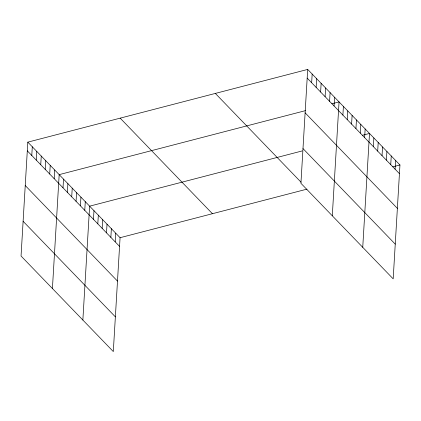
<?xml version="1.0" encoding="UTF-8"?>
<svg xmlns="http://www.w3.org/2000/svg" width="421" height="421" viewBox="0 0 421 421"><rect width="100%" height="100%" fill="white"/><g stroke="black" fill="none" stroke-linecap="round" stroke-linejoin="round"><path stroke-width="0.63" d="M27.818 142.145L21.05 256.021L113.307 351.577L120.074 237.702L27.818 142.145L307.693 69.423L399.95 164.979L393.182 278.855L300.926 183.298L307.693 69.423M31.78 155.465L32.296 146.787M36.264 160.106L36.78 151.428M40.742 164.748L41.258 156.07M45.226 169.389L45.742 160.711M49.704 174.031L50.22 165.353M54.188 178.672L54.704 169.995M52.42 288.511L59.182 174.636L305.472 110.639M63.018 187.819L63.534 179.141M67.365 192.323L67.881 183.645M71.717 196.828L72.233 188.15M76.064 201.333L76.58 192.655M80.416 205.837L80.932 197.16M84.763 210.342L85.279 201.664M82.863 320.044L89.626 206.169L302.336 150.897M93.462 219.352L93.978 210.674M97.809 223.856L98.325 215.178M102.161 228.361L102.677 219.683M106.508 232.866L107.023 224.188M110.86 237.37L111.376 228.692M115.207 241.875L115.722 233.197M311.656 82.742L312.172 74.064M316.139 87.384L316.655 78.706M320.618 92.025L321.134 83.347M325.101 96.667L325.617 87.989M329.58 101.308L330.096 92.631M334.063 105.95L334.579 97.272M332.295 215.789L339.058 101.914L331.864 103.782M342.894 115.096L343.41 106.418M347.241 119.601L347.757 110.923M351.593 124.106L352.109 115.428M355.94 128.61L356.455 119.932M360.292 133.115L360.808 124.437M364.639 137.62L365.154 128.942M362.739 247.322L369.506 133.446L362.307 135.315M373.338 146.629L373.853 137.951M377.69 151.134L378.205 142.456M382.036 155.638L382.552 146.961M386.389 160.143L386.904 151.465M390.735 164.648L391.251 155.97M395.087 169.153L395.603 160.475M120.074 237.702L306.972 189.14M392.751 166.848L399.95 164.979M307.177 78.101L399.434 173.657M305.114 112.817L397.371 208.374M302.988 148.587L395.245 244.138M215.331 93.42L301.068 182.219M120.174 118.148L212.431 213.705M27.302 150.823L119.559 246.38M25.239 185.54L117.496 281.096M23.113 221.304L115.37 316.86"/></g></svg>
